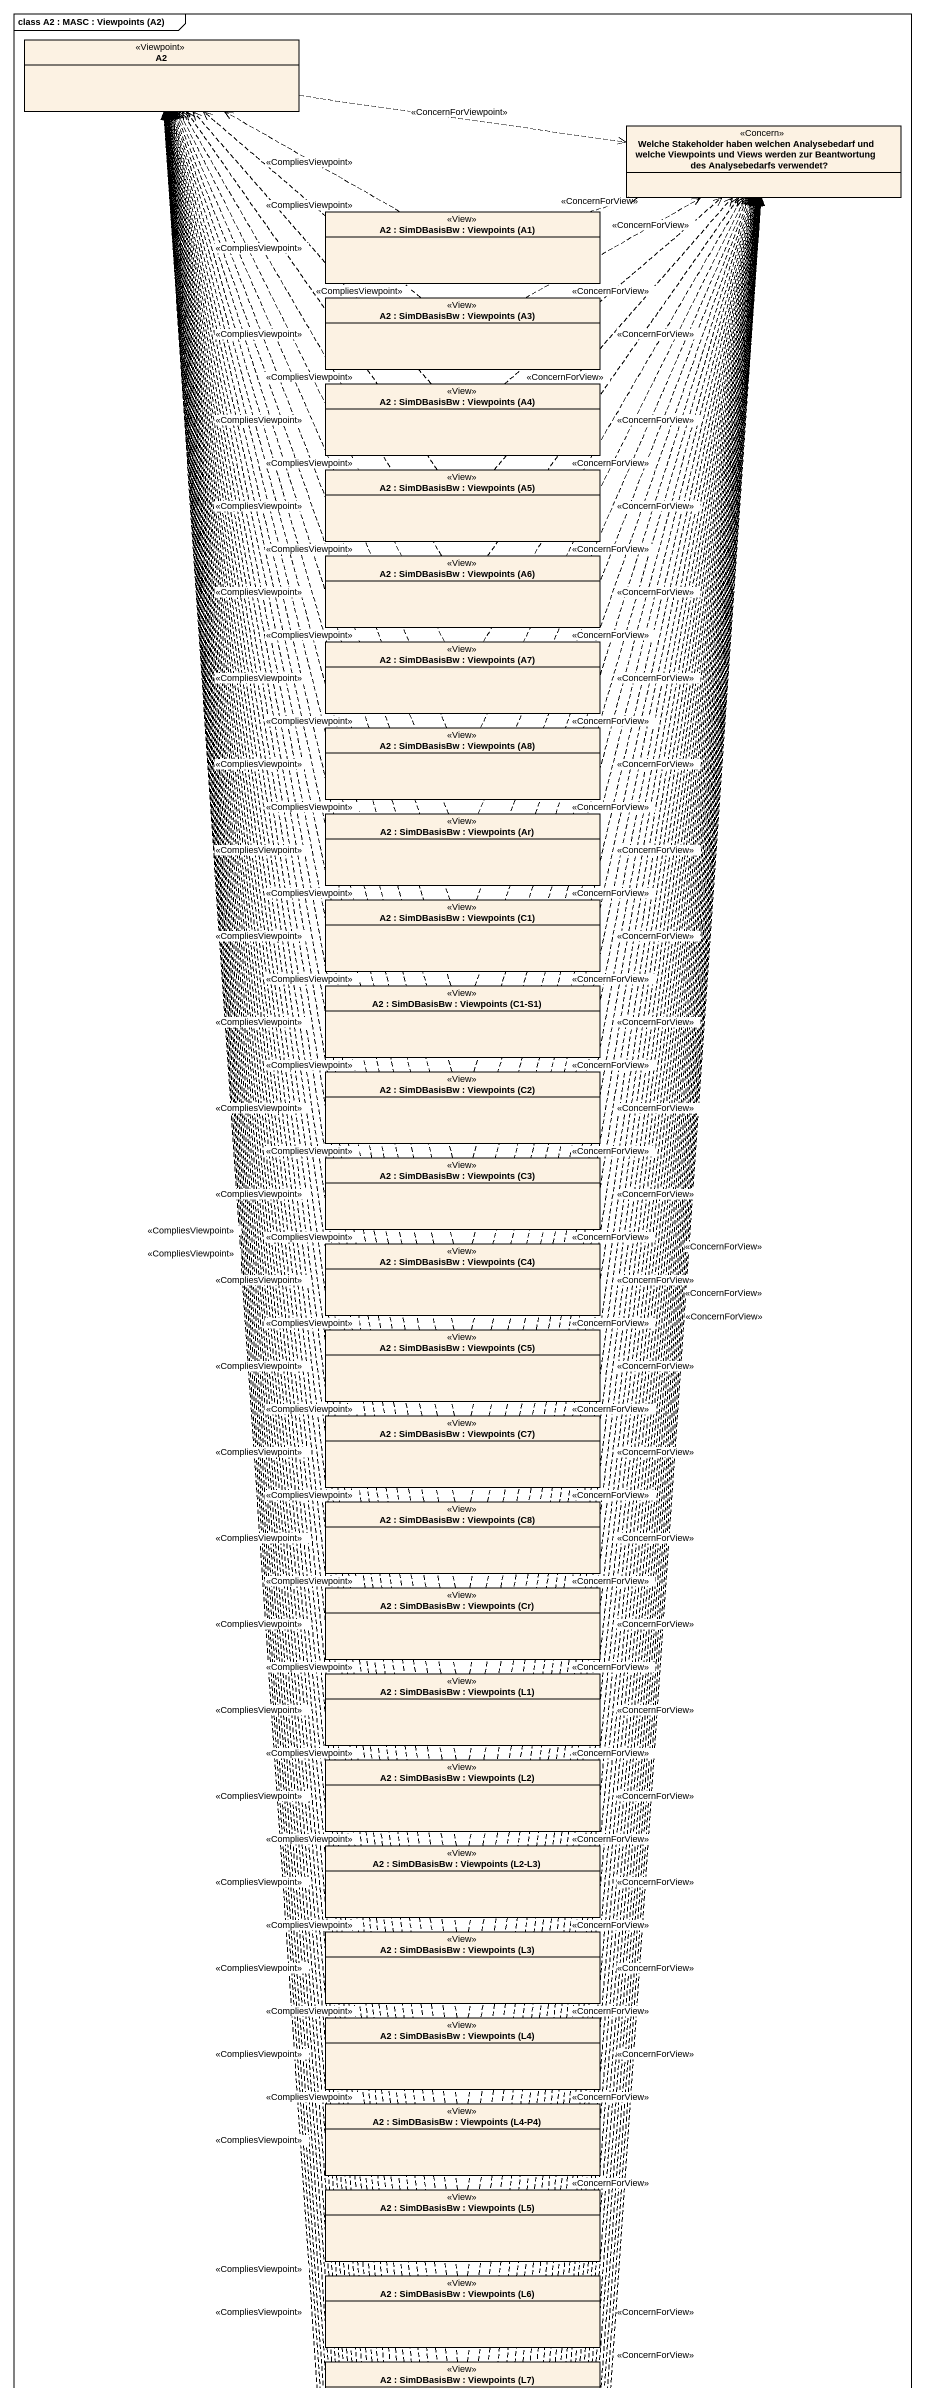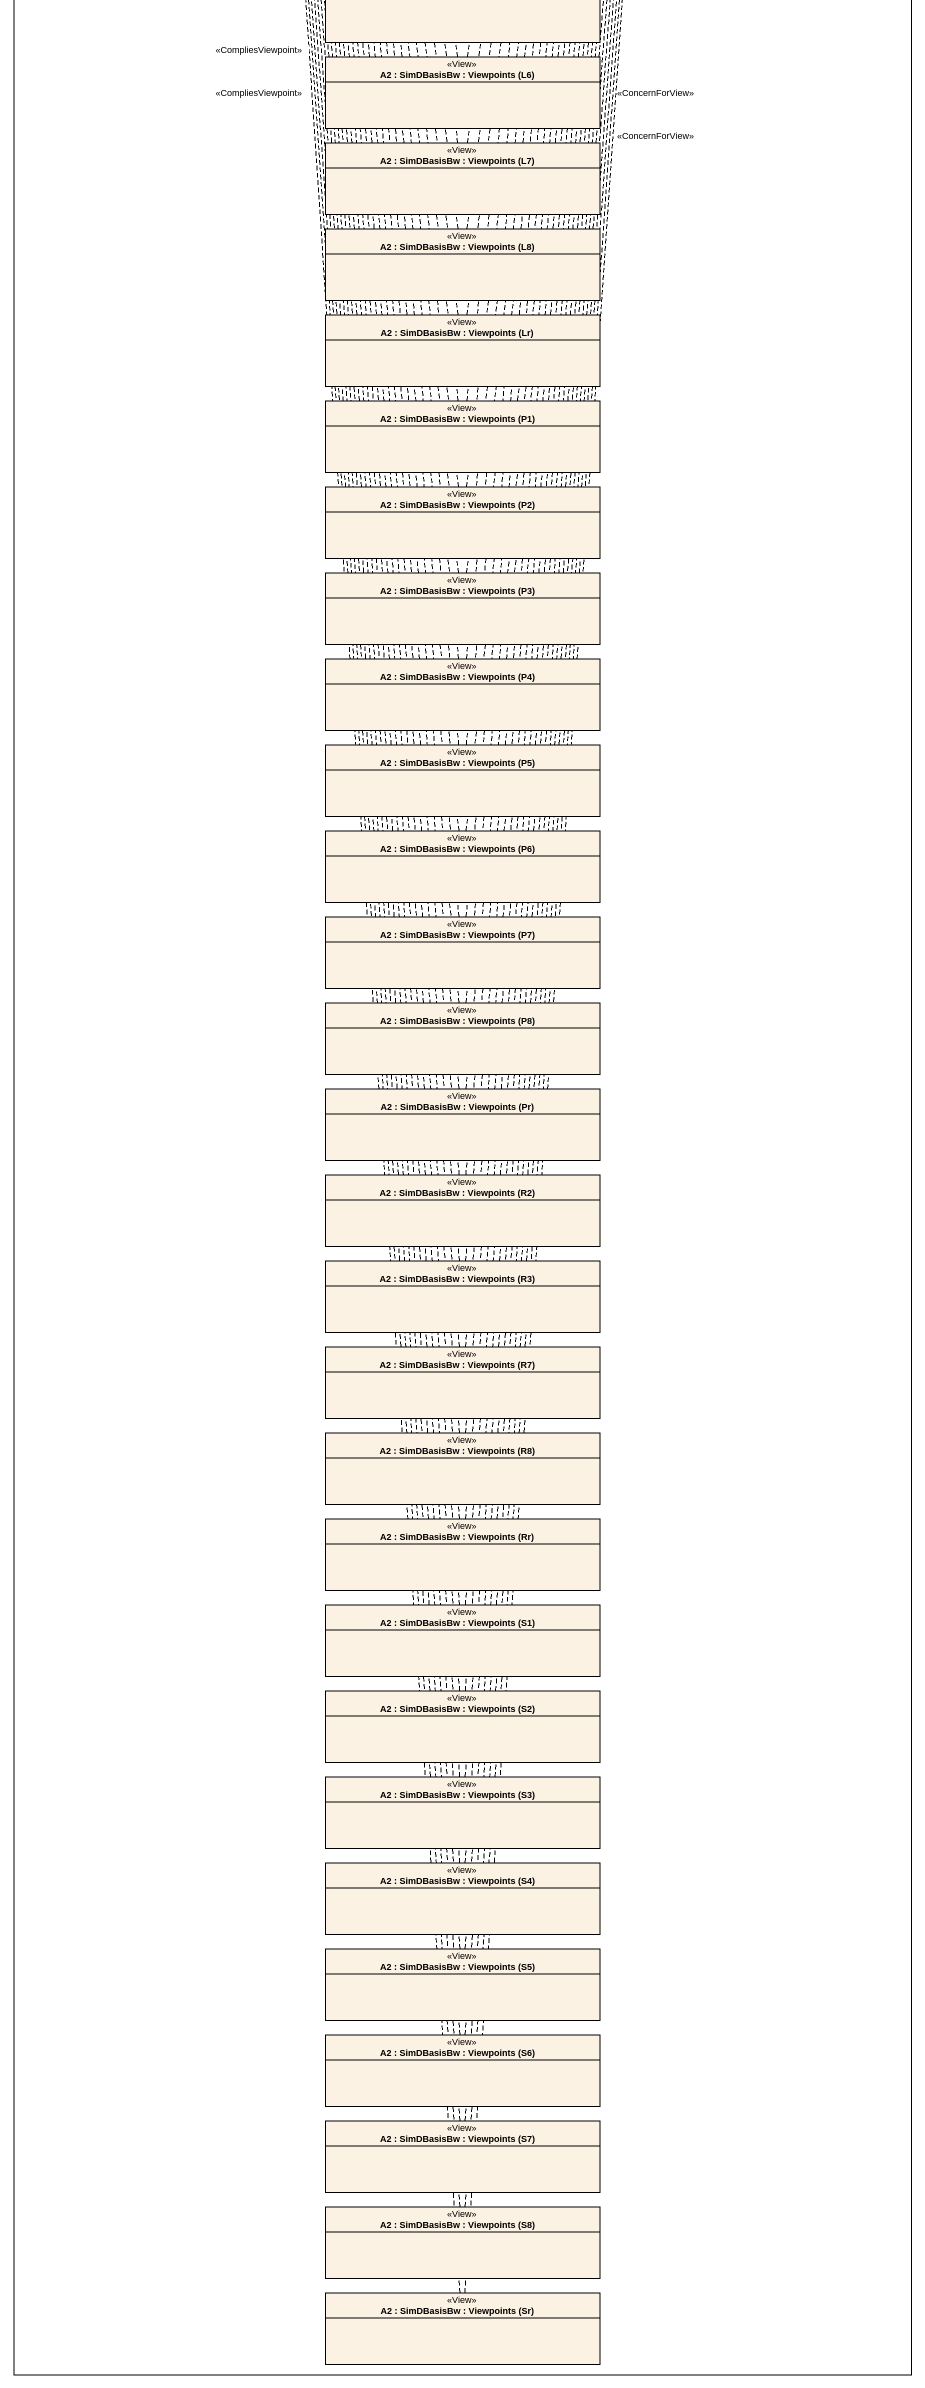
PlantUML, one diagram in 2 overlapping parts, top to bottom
@startuml
mainframe class A2 : MASC : Viewpoints (A2)
hide circle
hide empty members
class A2 <<Viewpoint>>
class "Welche Stakeholder haben welchen Analysebedarf und welche Viewpoints und Views werden zur Beantwortung des Analysebedarfs verwendet?" as Welche_Stakeholder_haben <<Concern>>
class "A2 : SimDBasisBw : Viewpoints (A1)" as A2_SimDBasisBw_Viewpoints_A1 <<View>>
class "A2 : SimDBasisBw : Viewpoints (A3)" as A2_SimDBasisBw_Viewpoints_A3 <<View>>
class "A2 : SimDBasisBw : Viewpoints (A4)" as A2_SimDBasisBw_Viewpoints_A4 <<View>>
class "A2 : SimDBasisBw : Viewpoints (A5)" as A2_SimDBasisBw_Viewpoints_A5 <<View>>
class "A2 : SimDBasisBw : Viewpoints (A6)" as A2_SimDBasisBw_Viewpoints_A6 <<View>>
class "A2 : SimDBasisBw : Viewpoints (A7)" as A2_SimDBasisBw_Viewpoints_A7 <<View>>
class "A2 : SimDBasisBw : Viewpoints (A8)" as A2_SimDBasisBw_Viewpoints_A8 <<View>>
class "A2 : SimDBasisBw : Viewpoints (Ar)" as A2_SimDBasisBw_Viewpoints_Ar <<View>>
class "A2 : SimDBasisBw : Viewpoints (C1)" as A2_SimDBasisBw_Viewpoints_C1 <<View>>
class "A2 : SimDBasisBw : Viewpoints (C1-S1)" as A2_SimDBasisBw_Viewpoints <<View>>
class "A2 : SimDBasisBw : Viewpoints (C2)" as A2_SimDBasisBw_Viewpoints_C2 <<View>>
class "A2 : SimDBasisBw : Viewpoints (C3)" as A2_SimDBasisBw_Viewpoints_C3 <<View>>
class "A2 : SimDBasisBw : Viewpoints (C4)" as A2_SimDBasisBw_Viewpoints_C4 <<View>>
class "A2 : SimDBasisBw : Viewpoints (C5)" as A2_SimDBasisBw_Viewpoints_C5 <<View>>
class "A2 : SimDBasisBw : Viewpoints (C7)" as A2_SimDBasisBw_Viewpoints_C7 <<View>>
class "A2 : SimDBasisBw : Viewpoints (C8)" as A2_SimDBasisBw_Viewpoints_C8 <<View>>
class "A2 : SimDBasisBw : Viewpoints (Cr)" as A2_SimDBasisBw_Viewpoints_Cr <<View>>
class "A2 : SimDBasisBw : Viewpoints (L1)" as A2_SimDBasisBw_Viewpoints_L1 <<View>>
class "A2 : SimDBasisBw : Viewpoints (L2)" as A2_SimDBasisBw_Viewpoints_L2 <<View>>
class "A2 : SimDBasisBw : Viewpoints (L2-L3)" as A2_SimDBasisBw_Viewpoints_2 <<View>>
class "A2 : SimDBasisBw : Viewpoints (L3)" as A2_SimDBasisBw_Viewpoints_L3 <<View>>
class "A2 : SimDBasisBw : Viewpoints (L4)" as A2_SimDBasisBw_Viewpoints_L4 <<View>>
class "A2 : SimDBasisBw : Viewpoints (L4-P4)" as A2_SimDBasisBw_Viewpoints_3 <<View>>
class "A2 : SimDBasisBw : Viewpoints (L5)" as A2_SimDBasisBw_Viewpoints_L5 <<View>>
class "A2 : SimDBasisBw : Viewpoints (L6)" as A2_SimDBasisBw_Viewpoints_L6 <<View>>
class "A2 : SimDBasisBw : Viewpoints (L7)" as A2_SimDBasisBw_Viewpoints_L7 <<View>>
class "A2 : SimDBasisBw : Viewpoints (L8)" as A2_SimDBasisBw_Viewpoints_L8 <<View>>
class "A2 : SimDBasisBw : Viewpoints (Lr)" as A2_SimDBasisBw_Viewpoints_Lr <<View>>
class "A2 : SimDBasisBw : Viewpoints (P1)" as A2_SimDBasisBw_Viewpoints_P1 <<View>>
class "A2 : SimDBasisBw : Viewpoints (P2)" as A2_SimDBasisBw_Viewpoints_P2 <<View>>
class "A2 : SimDBasisBw : Viewpoints (P3)" as A2_SimDBasisBw_Viewpoints_P3 <<View>>
class "A2 : SimDBasisBw : Viewpoints (P4)" as A2_SimDBasisBw_Viewpoints_P4 <<View>>
class "A2 : SimDBasisBw : Viewpoints (P5)" as A2_SimDBasisBw_Viewpoints_P5 <<View>>
class "A2 : SimDBasisBw : Viewpoints (P6)" as A2_SimDBasisBw_Viewpoints_P6 <<View>>
class "A2 : SimDBasisBw : Viewpoints (P7)" as A2_SimDBasisBw_Viewpoints_P7 <<View>>
class "A2 : SimDBasisBw : Viewpoints (P8)" as A2_SimDBasisBw_Viewpoints_P8 <<View>>
class "A2 : SimDBasisBw : Viewpoints (Pr)" as A2_SimDBasisBw_Viewpoints_Pr <<View>>
class "A2 : SimDBasisBw : Viewpoints (R2)" as A2_SimDBasisBw_Viewpoints_R2 <<View>>
class "A2 : SimDBasisBw : Viewpoints (R3)" as A2_SimDBasisBw_Viewpoints_R3 <<View>>
class "A2 : SimDBasisBw : Viewpoints (R7)" as A2_SimDBasisBw_Viewpoints_R7 <<View>>
class "A2 : SimDBasisBw : Viewpoints (R8)" as A2_SimDBasisBw_Viewpoints_R8 <<View>>
class "A2 : SimDBasisBw : Viewpoints (Rr)" as A2_SimDBasisBw_Viewpoints_Rr <<View>>
class "A2 : SimDBasisBw : Viewpoints (S1)" as A2_SimDBasisBw_Viewpoints_S1 <<View>>
class "A2 : SimDBasisBw : Viewpoints (S2)" as A2_SimDBasisBw_Viewpoints_S2 <<View>>
class "A2 : SimDBasisBw : Viewpoints (S3)" as A2_SimDBasisBw_Viewpoints_S3 <<View>>
class "A2 : SimDBasisBw : Viewpoints (S4)" as A2_SimDBasisBw_Viewpoints_S4 <<View>>
class "A2 : SimDBasisBw : Viewpoints (S5)" as A2_SimDBasisBw_Viewpoints_S5 <<View>>
class "A2 : SimDBasisBw : Viewpoints (S6)" as A2_SimDBasisBw_Viewpoints_S6 <<View>>
class "A2 : SimDBasisBw : Viewpoints (S7)" as A2_SimDBasisBw_Viewpoints_S7 <<View>>
class "A2 : SimDBasisBw : Viewpoints (S8)" as A2_SimDBasisBw_Viewpoints_S8 <<View>>
class "A2 : SimDBasisBw : Viewpoints (Sr)" as A2_SimDBasisBw_Viewpoints_Sr <<View>>
A2 .right.> Welche_Stakeholder_haben : <<ConcernForViewpoint>>
A2_SimDBasisBw_Viewpoints_A1 .left.> A2 : <<CompliesViewpoint>>
A2_SimDBasisBw_Viewpoints_A1 .right.> Welche_Stakeholder_haben : <<ConcernForView>>
A2_SimDBasisBw_Viewpoints_A3 .up.> A2 : <<CompliesViewpoint>>
A2_SimDBasisBw_Viewpoints_A3 .right.> Welche_Stakeholder_haben : <<ConcernForView>>
A2_SimDBasisBw_Viewpoints_A4 .up.> A2 : <<CompliesViewpoint>>
A2_SimDBasisBw_Viewpoints_A4 .up.> Welche_Stakeholder_haben : <<ConcernForView>>
A2_SimDBasisBw_Viewpoints_A5 .up.> A2 : <<CompliesViewpoint>>
A2_SimDBasisBw_Viewpoints_A5 .up.> Welche_Stakeholder_haben : <<ConcernForView>>
A2_SimDBasisBw_Viewpoints_A6 .up.> A2 : <<CompliesViewpoint>>
A2_SimDBasisBw_Viewpoints_A6 .up.> Welche_Stakeholder_haben : <<ConcernForView>>
A2_SimDBasisBw_Viewpoints_A7 .up.> A2 : <<CompliesViewpoint>>
A2_SimDBasisBw_Viewpoints_A7 .up.> Welche_Stakeholder_haben : <<ConcernForView>>
A2_SimDBasisBw_Viewpoints_A8 .up.> A2 : <<CompliesViewpoint>>
A2_SimDBasisBw_Viewpoints_A8 .up.> Welche_Stakeholder_haben : <<ConcernForView>>
A2_SimDBasisBw_Viewpoints_Ar .up.> A2 : <<CompliesViewpoint>>
A2_SimDBasisBw_Viewpoints_Ar .up.> Welche_Stakeholder_haben : <<ConcernForView>>
A2_SimDBasisBw_Viewpoints_C1 .up.> A2 : <<CompliesViewpoint>>
A2_SimDBasisBw_Viewpoints_C1 .up.> Welche_Stakeholder_haben : <<ConcernForView>>
A2_SimDBasisBw_Viewpoints .up.> A2 : <<CompliesViewpoint>>
A2_SimDBasisBw_Viewpoints .up.> Welche_Stakeholder_haben : <<ConcernForView>>
A2_SimDBasisBw_Viewpoints_C2 .up.> A2 : <<CompliesViewpoint>>
A2_SimDBasisBw_Viewpoints_C2 .up.> Welche_Stakeholder_haben : <<ConcernForView>>
A2_SimDBasisBw_Viewpoints_C3 .up.> A2 : <<CompliesViewpoint>>
A2_SimDBasisBw_Viewpoints_C3 .up.> Welche_Stakeholder_haben : <<ConcernForView>>
A2_SimDBasisBw_Viewpoints_C4 .up.> A2 : <<CompliesViewpoint>>
A2_SimDBasisBw_Viewpoints_C4 .up.> Welche_Stakeholder_haben : <<ConcernForView>>
A2_SimDBasisBw_Viewpoints_C5 .up.> A2 : <<CompliesViewpoint>>
A2_SimDBasisBw_Viewpoints_C5 .up.> Welche_Stakeholder_haben : <<ConcernForView>>
A2_SimDBasisBw_Viewpoints_C7 .up.> A2 : <<CompliesViewpoint>>
A2_SimDBasisBw_Viewpoints_C7 .up.> Welche_Stakeholder_haben : <<ConcernForView>>
A2_SimDBasisBw_Viewpoints_C8 .up.> A2 : <<CompliesViewpoint>>
A2_SimDBasisBw_Viewpoints_C8 .up.> Welche_Stakeholder_haben : <<ConcernForView>>
A2_SimDBasisBw_Viewpoints_Cr .up.> A2 : <<CompliesViewpoint>>
A2_SimDBasisBw_Viewpoints_Cr .up.> Welche_Stakeholder_haben : <<ConcernForView>>
A2_SimDBasisBw_Viewpoints_L1 .up.> A2 : <<CompliesViewpoint>>
A2_SimDBasisBw_Viewpoints_L1 .up.> Welche_Stakeholder_haben : <<ConcernForView>>
A2_SimDBasisBw_Viewpoints_L2 .up.> A2 : <<CompliesViewpoint>>
A2_SimDBasisBw_Viewpoints_L2 .up.> Welche_Stakeholder_haben : <<ConcernForView>>
A2_SimDBasisBw_Viewpoints_2 .up.> A2 : <<CompliesViewpoint>>
A2_SimDBasisBw_Viewpoints_2 .up.> Welche_Stakeholder_haben : <<ConcernForView>>
A2_SimDBasisBw_Viewpoints_L3 .up.> A2 : <<CompliesViewpoint>>
A2_SimDBasisBw_Viewpoints_L3 .up.> Welche_Stakeholder_haben : <<ConcernForView>>
A2_SimDBasisBw_Viewpoints_L4 .up.> A2 : <<CompliesViewpoint>>
A2_SimDBasisBw_Viewpoints_L4 .up.> Welche_Stakeholder_haben : <<ConcernForView>>
A2_SimDBasisBw_Viewpoints_3 .up.> A2 : <<CompliesViewpoint>>
A2_SimDBasisBw_Viewpoints_3 .up.> Welche_Stakeholder_haben : <<ConcernForView>>
A2_SimDBasisBw_Viewpoints_L5 .up.> A2 : <<CompliesViewpoint>>
A2_SimDBasisBw_Viewpoints_L5 .up.> Welche_Stakeholder_haben : <<ConcernForView>>
A2_SimDBasisBw_Viewpoints_L6 .up.> A2 : <<CompliesViewpoint>>
A2_SimDBasisBw_Viewpoints_L6 .up.> Welche_Stakeholder_haben : <<ConcernForView>>
A2_SimDBasisBw_Viewpoints_L7 .up.> A2 : <<CompliesViewpoint>>
A2_SimDBasisBw_Viewpoints_L7 .up.> Welche_Stakeholder_haben : <<ConcernForView>>
A2_SimDBasisBw_Viewpoints_L8 .up.> A2 : <<CompliesViewpoint>>
A2_SimDBasisBw_Viewpoints_L8 .up.> Welche_Stakeholder_haben : <<ConcernForView>>
A2_SimDBasisBw_Viewpoints_Lr .up.> A2 : <<CompliesViewpoint>>
A2_SimDBasisBw_Viewpoints_Lr .up.> Welche_Stakeholder_haben : <<ConcernForView>>
A2_SimDBasisBw_Viewpoints_P1 .up.> A2 : <<CompliesViewpoint>>
A2_SimDBasisBw_Viewpoints_P1 .up.> Welche_Stakeholder_haben : <<ConcernForView>>
A2_SimDBasisBw_Viewpoints_P2 .up.> A2 : <<CompliesViewpoint>>
A2_SimDBasisBw_Viewpoints_P2 .up.> Welche_Stakeholder_haben : <<ConcernForView>>
A2_SimDBasisBw_Viewpoints_P3 .up.> A2 : <<CompliesViewpoint>>
A2_SimDBasisBw_Viewpoints_P3 .up.> Welche_Stakeholder_haben : <<ConcernForView>>
A2_SimDBasisBw_Viewpoints_P4 .up.> A2 : <<CompliesViewpoint>>
A2_SimDBasisBw_Viewpoints_P4 .up.> Welche_Stakeholder_haben : <<ConcernForView>>
A2_SimDBasisBw_Viewpoints_P5 .up.> A2 : <<CompliesViewpoint>>
A2_SimDBasisBw_Viewpoints_P5 .up.> Welche_Stakeholder_haben : <<ConcernForView>>
A2_SimDBasisBw_Viewpoints_P6 .up.> A2 : <<CompliesViewpoint>>
A2_SimDBasisBw_Viewpoints_P6 .up.> Welche_Stakeholder_haben : <<ConcernForView>>
A2_SimDBasisBw_Viewpoints_P7 .up.> A2 : <<CompliesViewpoint>>
A2_SimDBasisBw_Viewpoints_P7 .up.> Welche_Stakeholder_haben : <<ConcernForView>>
A2_SimDBasisBw_Viewpoints_P8 .up.> A2 : <<CompliesViewpoint>>
A2_SimDBasisBw_Viewpoints_P8 .up.> Welche_Stakeholder_haben : <<ConcernForView>>
A2_SimDBasisBw_Viewpoints_Pr .up.> A2 : <<CompliesViewpoint>>
A2_SimDBasisBw_Viewpoints_Pr .up.> Welche_Stakeholder_haben : <<ConcernForView>>
A2_SimDBasisBw_Viewpoints_R2 .up.> A2 : <<CompliesViewpoint>>
A2_SimDBasisBw_Viewpoints_R2 .up.> Welche_Stakeholder_haben : <<ConcernForView>>
A2_SimDBasisBw_Viewpoints_R3 .up.> A2 : <<CompliesViewpoint>>
A2_SimDBasisBw_Viewpoints_R3 .up.> Welche_Stakeholder_haben : <<ConcernForView>>
A2_SimDBasisBw_Viewpoints_R7 .up.> A2 : <<CompliesViewpoint>>
A2_SimDBasisBw_Viewpoints_R7 .up.> Welche_Stakeholder_haben : <<ConcernForView>>
A2_SimDBasisBw_Viewpoints_R8 .up.> A2 : <<CompliesViewpoint>>
A2_SimDBasisBw_Viewpoints_R8 .up.> Welche_Stakeholder_haben : <<ConcernForView>>
A2_SimDBasisBw_Viewpoints_Rr .up.> A2 : <<CompliesViewpoint>>
A2_SimDBasisBw_Viewpoints_Rr .up.> Welche_Stakeholder_haben : <<ConcernForView>>
A2_SimDBasisBw_Viewpoints_S1 .up.> A2 : <<CompliesViewpoint>>
A2_SimDBasisBw_Viewpoints_S1 .up.> Welche_Stakeholder_haben : <<ConcernForView>>
A2_SimDBasisBw_Viewpoints_S2 .up.> A2 : <<CompliesViewpoint>>
A2_SimDBasisBw_Viewpoints_S2 .up.> Welche_Stakeholder_haben : <<ConcernForView>>
A2_SimDBasisBw_Viewpoints_S3 .up.> A2 : <<CompliesViewpoint>>
A2_SimDBasisBw_Viewpoints_S3 .up.> Welche_Stakeholder_haben : <<ConcernForView>>
A2_SimDBasisBw_Viewpoints_S4 .up.> A2 : <<CompliesViewpoint>>
A2_SimDBasisBw_Viewpoints_S4 .up.> Welche_Stakeholder_haben : <<ConcernForView>>
A2_SimDBasisBw_Viewpoints_S5 .up.> A2 : <<CompliesViewpoint>>
A2_SimDBasisBw_Viewpoints_S5 .up.> Welche_Stakeholder_haben : <<ConcernForView>>
A2_SimDBasisBw_Viewpoints_S6 .up.> A2 : <<CompliesViewpoint>>
A2_SimDBasisBw_Viewpoints_S6 .up.> Welche_Stakeholder_haben : <<ConcernForView>>
A2_SimDBasisBw_Viewpoints_S7 .up.> A2 : <<CompliesViewpoint>>
A2_SimDBasisBw_Viewpoints_S7 .up.> Welche_Stakeholder_haben : <<ConcernForView>>
A2_SimDBasisBw_Viewpoints_S8 .up.> A2 : <<CompliesViewpoint>>
A2_SimDBasisBw_Viewpoints_S8 .up.> Welche_Stakeholder_haben : <<ConcernForView>>
A2_SimDBasisBw_Viewpoints_Sr .up.> A2 : <<CompliesViewpoint>>
A2_SimDBasisBw_Viewpoints_Sr .up.> Welche_Stakeholder_haben : <<ConcernForView>>
@enduml
